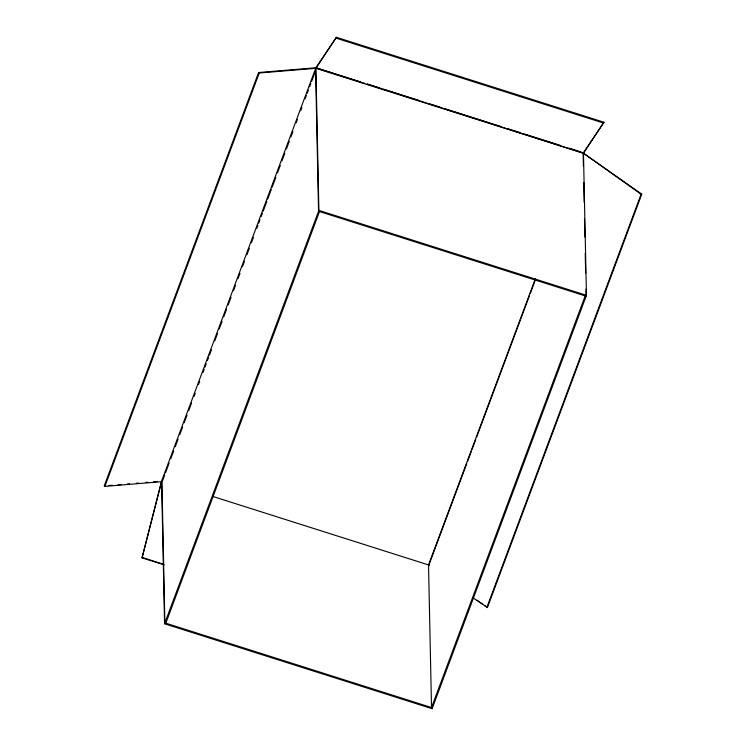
<?xml version="1.0" encoding="UTF-8"?>
<svg xmlns="http://www.w3.org/2000/svg" width="746" height="746" viewBox="0 0 746 746"><rect width="100%" height="100%" fill="white"/><g stroke="black" fill="none" stroke-linecap="round" stroke-linejoin="round"><path stroke-width="1.12" d="M164.251 564.899L142.048 557.849L161.574 481.151L315.894 67.774L336.381 37.3L603.952 122.232L583.475 153.238L315.903 68.306L315.894 67.774L258.573 72.539L104.244 485.907L104.906 486.383L162.236 481.618M142.048 557.849L161.584 481.674M315.903 68.306L336.381 37.3M104.906 486.383L259.235 73.005L316.556 68.25L315.894 67.774L318.887 210.391L164.558 623.768L432.12 708.7L586.449 295.323L583.465 152.716L603.952 122.232M162.637 480.527L164.679 475.081M165.491 472.899L169.156 463.079M170.787 458.715L173.631 451.078M175.263 446.723L178.117 439.086M179.739 434.722L182.593 427.085M184.225 422.721L187.069 415.093M188.701 410.729L191.554 403.092M193.997 396.546L195.219 393.273M198.473 384.554L199.695 381.281M202.949 372.552L204.171 369.279M204.991 367.097L206.213 363.824M207.435 360.551L208.656 357.278M209.467 355.105L211.5 349.65M214.764 340.922L217.608 333.285M219.24 328.921L222.094 321.293M223.716 316.929L226.57 309.292M228.201 304.928L231.046 297.29M233.489 290.754L235.531 285.298M237.974 278.752L240.007 273.297M242.45 266.751L244.483 261.305M246.926 254.759L249.369 248.213M251.411 242.758L253.444 237.303M256.699 228.584L257.92 225.311M258.741 223.129L259.962 219.856M261.184 216.582L262.405 213.309M263.217 211.127L266.881 201.317M267.693 199.135L271.358 189.316M272.178 187.134L275.843 177.315M277.465 172.951L280.319 165.323M281.951 160.959L284.795 153.322M286.427 148.958L289.28 141.33M290.903 136.966L292.945 131.51M296.199 122.782L297.421 119.509M300.675 110.79L301.897 107.517M305.161 98.789L306.382 95.516M307.193 93.334L308.415 90.061M309.637 86.788L310.858 83.515M311.669 81.333L315.334 71.523M165.808 623.199L319.493 211.547M535.33 278.855L428.53 564.927L431.514 707.544L585.2 295.892M428.894 565.048L466.763 463.62M467.574 461.438L471.239 451.619M472.05 449.437L475.715 439.618M476.535 437.436L529.464 295.649M530.285 293.467L535.171 280.375M486.774 607.598L641.103 194.23L641.756 194.174L487.427 607.552L473.617 598.236M108.832 485.525L112.273 485.245M118.008 484.769L121.439 484.48M127.174 484.005L129.468 483.818M136.35 483.24L138.644 483.054M145.517 482.485L147.811 482.289M153.545 481.813L156.986 481.534M336.166 38.167L603.728 123.109M360.309 81.873L315.894 67.774L364.747 83.384M379.182 87.869L366.967 83.99L583.475 153.238M383.621 89.278L419.149 100.551M430.246 104.076L440.243 107.247M444.681 108.664L501.303 126.634M507.97 128.75L520.176 132.629M524.615 134.038L560.143 145.311M569.03 148.137L581.237 152.007M318.887 210.391L586.449 295.323M212.964 496.5L429.454 565.226M142.281 557.504L163.374 564.2M641.756 194.174L582.812 152.771L641.103 194.23M258.573 72.539L259.235 73.005M477.086 600.194L482.727 604.204M484.611 605.538L487.427 607.552M583.139 153.573L583.409 166.33M583.745 182.565L584.165 202.269M584.5 218.503L584.892 237.06M585.228 253.286L585.638 272.999M585.983 289.234L586.123 296.19L318.561 211.249L315.577 68.641M432.4 705.52L432.447 707.842L164.875 622.901L161.891 480.293M161.574 481.151L164.558 623.768"/></g></svg>
